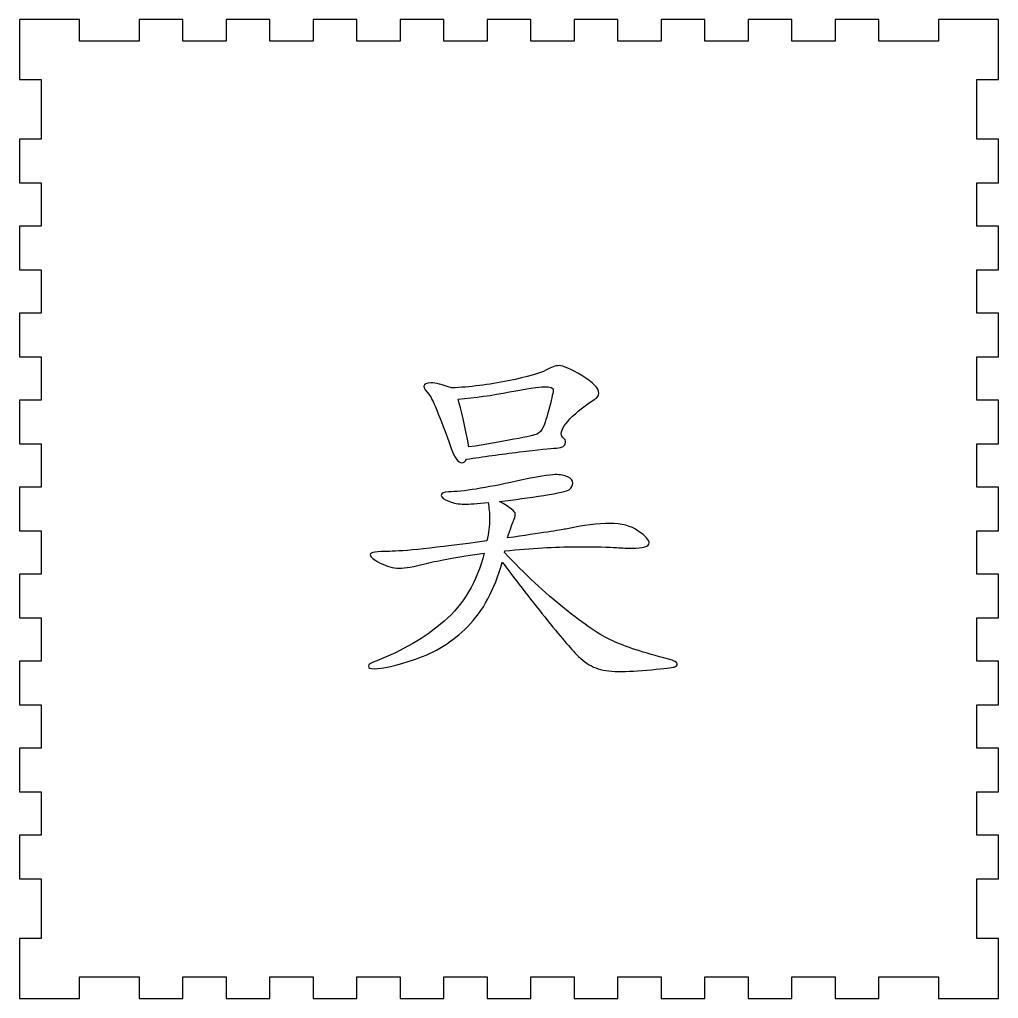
# Model space of a CAD drawing. Header units: centimetres. Extents: x -9 to 9.8, y -14.7 to 13.8.
# Drawn here: x -9.01 to -0.01, y 4.76 to 13.76 of the extents above; entities that cross this region are included whole.
import ezdxf

# ---------------------------------------------------------------- set-up
doc = ezdxf.new("R2010")
doc.units = ezdxf.units.CM
doc.header["$MEASUREMENT"] = 0
doc.layers.add('layer 1', color=7, linetype='Continuous')

msp = doc.modelspace()

# ---------------------------------------------------------------- linework, layer by layer
at = {"layer": 'layer 1', "lineweight": 25}
msp.add_open_spline([(-9.01414, 13.76177), (-9.01414, 13.76177), (-8.46414, 13.76177), (-8.46414, 13.76177), (-8.46414, 13.76177), (-8.46414, 13.76177), (-8.46414, 13.56177), (-8.46414, 13.56177), (-8.46414, 13.56177), (-8.46414, 13.56177), (-7.91414, 13.56177), (-7.91414, 13.56177), (-7.91414, 13.56177), (-7.91414, 13.56177), (-7.91414, 13.76177), (-7.91414, 13.76177), (-7.91414, 13.76177), (-7.91414, 13.76177), (-7.51414, 13.76177), (-7.51414, 13.76177), (-7.51414, 13.76177), (-7.51414, 13.76177), (-7.51414, 13.56177), (-7.51414, 13.56177), (-7.51414, 13.56177), (-7.51414, 13.56177), (-7.11414, 13.56177), (-7.11414, 13.56177), (-7.11414, 13.56177), (-7.11414, 13.56177), (-7.11414, 13.76177), (-7.11414, 13.76177), (-7.11414, 13.76177), (-7.11414, 13.76177), (-6.71414, 13.76177), (-6.71414, 13.76177), (-6.71414, 13.76177), (-6.71414, 13.76177), (-6.71414, 13.56177), (-6.71414, 13.56177), (-6.71414, 13.56177), (-6.71414, 13.56177), (-6.31414, 13.56177), (-6.31414, 13.56177), (-6.31414, 13.56177), (-6.31414, 13.56177), (-6.31414, 13.76177), (-6.31414, 13.76177), (-6.31414, 13.76177), (-6.31414, 13.76177), (-5.91414, 13.76177), (-5.91414, 13.76177), (-5.91414, 13.76177), (-5.91414, 13.76177), (-5.91414, 13.56177), (-5.91414, 13.56177), (-5.91414, 13.56177), (-5.91414, 13.56177), (-5.51414, 13.56177), (-5.51414, 13.56177), (-5.51414, 13.56177), (-5.51414, 13.56177), (-5.51414, 13.76177), (-5.51414, 13.76177), (-5.51414, 13.76177), (-5.51414, 13.76177), (-5.11414, 13.76177), (-5.11414, 13.76177), (-5.11414, 13.76177), (-5.11414, 13.76177), (-5.11414, 13.56177), (-5.11414, 13.56177), (-5.11414, 13.56177), (-5.11414, 13.56177), (-4.71414, 13.56177), (-4.71414, 13.56177), (-4.71414, 13.56177), (-4.71414, 13.56177), (-4.71414, 13.76177), (-4.71414, 13.76177), (-4.71414, 13.76177), (-4.71414, 13.76177), (-4.31414, 13.76177), (-4.31414, 13.76177), (-4.31414, 13.76177), (-4.31414, 13.76177), (-4.31414, 13.56177), (-4.31414, 13.56177), (-4.31414, 13.56177), (-4.31414, 13.56177), (-3.91414, 13.56177), (-3.91414, 13.56177), (-3.91414, 13.56177), (-3.91414, 13.56177), (-3.91414, 13.76177), (-3.91414, 13.76177), (-3.91414, 13.76177), (-3.91414, 13.76177), (-3.51414, 13.76177), (-3.51414, 13.76177), (-3.51414, 13.76177), (-3.51414, 13.76177), (-3.51414, 13.56177), (-3.51414, 13.56177), (-3.51414, 13.56177), (-3.51414, 13.56177), (-3.11414, 13.56177), (-3.11414, 13.56177), (-3.11414, 13.56177), (-3.11414, 13.56177), (-3.11414, 13.76177), (-3.11414, 13.76177), (-3.11414, 13.76177), (-3.11414, 13.76177), (-2.71414, 13.76177), (-2.71414, 13.76177), (-2.71414, 13.76177), (-2.71414, 13.76177), (-2.71414, 13.56177), (-2.71414, 13.56177), (-2.71414, 13.56177), (-2.71414, 13.56177), (-2.31414, 13.56177), (-2.31414, 13.56177), (-2.31414, 13.56177), (-2.31414, 13.56177), (-2.31414, 13.76177), (-2.31414, 13.76177), (-2.31414, 13.76177), (-2.31414, 13.76177), (-1.91414, 13.76177), (-1.91414, 13.76177), (-1.91414, 13.76177), (-1.91414, 13.76177), (-1.91414, 13.56177), (-1.91414, 13.56177), (-1.91414, 13.56177), (-1.91414, 13.56177), (-1.51414, 13.56177), (-1.51414, 13.56177), (-1.51414, 13.56177), (-1.51414, 13.56177), (-1.51414, 13.76177), (-1.51414, 13.76177), (-1.51414, 13.76177), (-1.51414, 13.76177), (-1.11414, 13.76177), (-1.11414, 13.76177), (-1.11414, 13.76177), (-1.11414, 13.76177), (-1.11414, 13.56177), (-1.11414, 13.56177), (-1.11414, 13.56177), (-1.11414, 13.56177), (-0.56414, 13.56177), (-0.56414, 13.56177), (-0.56414, 13.56177), (-0.56414, 13.56177), (-0.56414, 13.76177), (-0.56414, 13.76177), (-0.56414, 13.76177), (-0.56414, 13.76177), (-0.01414, 13.76177), (-0.01414, 13.76177), (-0.01414, 13.76177), (-0.01414, 13.76177), (-0.01414, 13.21177), (-0.01414, 13.21177), (-0.01414, 13.21177), (-0.01414, 13.21177), (-0.21414, 13.21177), (-0.21414, 13.21177), (-0.21414, 13.21177), (-0.21414, 13.21177), (-0.21414, 12.66177), (-0.21414, 12.66177), (-0.21414, 12.66177), (-0.21414, 12.66177), (-0.01414, 12.66177), (-0.01414, 12.66177), (-0.01414, 12.66177), (-0.01414, 12.66177), (-0.01414, 12.26177), (-0.01414, 12.26177), (-0.01414, 12.26177), (-0.01414, 12.26177), (-0.21414, 12.26177), (-0.21414, 12.26177), (-0.21414, 12.26177), (-0.21414, 12.26177), (-0.21414, 11.86177), (-0.21414, 11.86177), (-0.21414, 11.86177), (-0.21414, 11.86177), (-0.01414, 11.86177), (-0.01414, 11.86177), (-0.01414, 11.86177), (-0.01414, 11.86177), (-0.01414, 11.46177), (-0.01414, 11.46177), (-0.01414, 11.46177), (-0.01414, 11.46177), (-0.21414, 11.46177), (-0.21414, 11.46177), (-0.21414, 11.46177), (-0.21414, 11.46177), (-0.21414, 11.06177), (-0.21414, 11.06177), (-0.21414, 11.06177), (-0.21414, 11.06177), (-0.01414, 11.06177), (-0.01414, 11.06177), (-0.01414, 11.06177), (-0.01414, 11.06177), (-0.01414, 10.66177), (-0.01414, 10.66177), (-0.01414, 10.66177), (-0.01414, 10.66177), (-0.21414, 10.66177), (-0.21414, 10.66177), (-0.21414, 10.66177), (-0.21414, 10.66177), (-0.21414, 10.26177), (-0.21414, 10.26177), (-0.21414, 10.26177), (-0.21414, 10.26177), (-0.01414, 10.26177), (-0.01414, 10.26177), (-0.01414, 10.26177), (-0.01414, 10.26177), (-0.01414, 9.86177), (-0.01414, 9.86177), (-0.01414, 9.86177), (-0.01414, 9.86177), (-0.21414, 9.86177), (-0.21414, 9.86177), (-0.21414, 9.86177), (-0.21414, 9.86177), (-0.21414, 9.46177), (-0.21414, 9.46177), (-0.21414, 9.46177), (-0.21414, 9.46177), (-0.01414, 9.46177), (-0.01414, 9.46177), (-0.01414, 9.46177), (-0.01414, 9.46177), (-0.01414, 9.06177), (-0.01414, 9.06177), (-0.01414, 9.06177), (-0.01414, 9.06177), (-0.21414, 9.06177), (-0.21414, 9.06177), (-0.21414, 9.06177), (-0.21414, 9.06177), (-0.21414, 8.66177), (-0.21414, 8.66177), (-0.21414, 8.66177), (-0.21414, 8.66177), (-0.01414, 8.66177), (-0.01414, 8.66177), (-0.01414, 8.66177), (-0.01414, 8.66177), (-0.01414, 8.26177), (-0.01414, 8.26177), (-0.01414, 8.26177), (-0.01414, 8.26177), (-0.21414, 8.26177), (-0.21414, 8.26177), (-0.21414, 8.26177), (-0.21414, 8.26177), (-0.21414, 7.86177), (-0.21414, 7.86177), (-0.21414, 7.86177), (-0.21414, 7.86177), (-0.01414, 7.86177), (-0.01414, 7.86177), (-0.01414, 7.86177), (-0.01414, 7.86177), (-0.01414, 7.46177), (-0.01414, 7.46177), (-0.01414, 7.46177), (-0.01414, 7.46177), (-0.21414, 7.46177), (-0.21414, 7.46177), (-0.21414, 7.46177), (-0.21414, 7.46177), (-0.21414, 7.06177), (-0.21414, 7.06177), (-0.21414, 7.06177), (-0.21414, 7.06177), (-0.01414, 7.06177), (-0.01414, 7.06177), (-0.01414, 7.06177), (-0.01414, 7.06177), (-0.01414, 6.66177), (-0.01414, 6.66177), (-0.01414, 6.66177), (-0.01414, 6.66177), (-0.21414, 6.66177), (-0.21414, 6.66177), (-0.21414, 6.66177), (-0.21414, 6.66177), (-0.21414, 6.26177), (-0.21414, 6.26177), (-0.21414, 6.26177), (-0.21414, 6.26177), (-0.01414, 6.26177), (-0.01414, 6.26177), (-0.01414, 6.26177), (-0.01414, 6.26177), (-0.01414, 5.86177), (-0.01414, 5.86177), (-0.01414, 5.86177), (-0.01414, 5.86177), (-0.21414, 5.86177), (-0.21414, 5.86177), (-0.21414, 5.86177), (-0.21414, 5.86177), (-0.21414, 5.31177), (-0.21414, 5.31177), (-0.21414, 5.31177), (-0.21414, 5.31177), (-0.01414, 5.31177), (-0.01414, 5.31177), (-0.01414, 5.31177), (-0.01414, 5.31177), (-0.01414, 4.76177), (-0.01414, 4.76177), (-0.01414, 4.76177), (-0.01414, 4.76177), (-0.56414, 4.76177), (-0.56414, 4.76177), (-0.56414, 4.76177), (-0.56414, 4.76177), (-0.56414, 4.96177), (-0.56414, 4.96177), (-0.56414, 4.96177), (-0.56414, 4.96177), (-1.11414, 4.96177), (-1.11414, 4.96177), (-1.11414, 4.96177), (-1.11414, 4.96177), (-1.11414, 4.76177), (-1.11414, 4.76177), (-1.11414, 4.76177), (-1.11414, 4.76177), (-1.51414, 4.76177), (-1.51414, 4.76177), (-1.51414, 4.76177), (-1.51414, 4.76177), (-1.51414, 4.96177), (-1.51414, 4.96177), (-1.51414, 4.96177), (-1.51414, 4.96177), (-1.91414, 4.96177), (-1.91414, 4.96177), (-1.91414, 4.96177), (-1.91414, 4.96177), (-1.91414, 4.76177), (-1.91414, 4.76177), (-1.91414, 4.76177), (-1.91414, 4.76177), (-2.31414, 4.76177), (-2.31414, 4.76177), (-2.31414, 4.76177), (-2.31414, 4.76177), (-2.31414, 4.96177), (-2.31414, 4.96177), (-2.31414, 4.96177), (-2.31414, 4.96177), (-2.71414, 4.96177), (-2.71414, 4.96177), (-2.71414, 4.96177), (-2.71414, 4.96177), (-2.71414, 4.76177), (-2.71414, 4.76177), (-2.71414, 4.76177), (-2.71414, 4.76177), (-3.11414, 4.76177), (-3.11414, 4.76177), (-3.11414, 4.76177), (-3.11414, 4.76177), (-3.11414, 4.96177), (-3.11414, 4.96177), (-3.11414, 4.96177), (-3.11414, 4.96177), (-3.51414, 4.96177), (-3.51414, 4.96177), (-3.51414, 4.96177), (-3.51414, 4.96177), (-3.51414, 4.76177), (-3.51414, 4.76177), (-3.51414, 4.76177), (-3.51414, 4.76177), (-3.91414, 4.76177), (-3.91414, 4.76177), (-3.91414, 4.76177), (-3.91414, 4.76177), (-3.91414, 4.96177), (-3.91414, 4.96177), (-3.91414, 4.96177), (-3.91414, 4.96177), (-4.31414, 4.96177), (-4.31414, 4.96177), (-4.31414, 4.96177), (-4.31414, 4.96177), (-4.31414, 4.76177), (-4.31414, 4.76177), (-4.31414, 4.76177), (-4.31414, 4.76177), (-4.71414, 4.76177), (-4.71414, 4.76177), (-4.71414, 4.76177), (-4.71414, 4.76177), (-4.71414, 4.96177), (-4.71414, 4.96177), (-4.71414, 4.96177), (-4.71414, 4.96177), (-5.11414, 4.96177), (-5.11414, 4.96177), (-5.11414, 4.96177), (-5.11414, 4.96177), (-5.11414, 4.76177), (-5.11414, 4.76177), (-5.11414, 4.76177), (-5.11414, 4.76177), (-5.51414, 4.76177), (-5.51414, 4.76177), (-5.51414, 4.76177), (-5.51414, 4.76177), (-5.51414, 4.96177), (-5.51414, 4.96177), (-5.51414, 4.96177), (-5.51414, 4.96177), (-5.91414, 4.96177), (-5.91414, 4.96177), (-5.91414, 4.96177), (-5.91414, 4.96177), (-5.91414, 4.76177), (-5.91414, 4.76177), (-5.91414, 4.76177), (-5.91414, 4.76177), (-6.31414, 4.76177), (-6.31414, 4.76177), (-6.31414, 4.76177), (-6.31414, 4.76177), (-6.31414, 4.96177), (-6.31414, 4.96177), (-6.31414, 4.96177), (-6.31414, 4.96177), (-6.71414, 4.96177), (-6.71414, 4.96177), (-6.71414, 4.96177), (-6.71414, 4.96177), (-6.71414, 4.76177), (-6.71414, 4.76177), (-6.71414, 4.76177), (-6.71414, 4.76177), (-7.11414, 4.76177), (-7.11414, 4.76177), (-7.11414, 4.76177), (-7.11414, 4.76177), (-7.11414, 4.96177), (-7.11414, 4.96177), (-7.11414, 4.96177), (-7.11414, 4.96177), (-7.51414, 4.96177), (-7.51414, 4.96177), (-7.51414, 4.96177), (-7.51414, 4.96177), (-7.51414, 4.76177), (-7.51414, 4.76177), (-7.51414, 4.76177), (-7.51414, 4.76177), (-7.91414, 4.76177), (-7.91414, 4.76177), (-7.91414, 4.76177), (-7.91414, 4.76177), (-7.91414, 4.96177), (-7.91414, 4.96177), (-7.91414, 4.96177), (-7.91414, 4.96177), (-8.46414, 4.96177), (-8.46414, 4.96177), (-8.46414, 4.96177), (-8.46414, 4.96177), (-8.46414, 4.76177), (-8.46414, 4.76177), (-8.46414, 4.76177), (-8.46414, 4.76177), (-9.01414, 4.76177), (-9.01414, 4.76177), (-9.01414, 4.76177), (-9.01414, 4.76177), (-9.01414, 5.31177), (-9.01414, 5.31177), (-9.01414, 5.31177), (-9.01414, 5.31177), (-8.81414, 5.31177), (-8.81414, 5.31177), (-8.81414, 5.31177), (-8.81414, 5.31177), (-8.81414, 5.86177), (-8.81414, 5.86177), (-8.81414, 5.86177), (-8.81414, 5.86177), (-9.01414, 5.86177), (-9.01414, 5.86177), (-9.01414, 5.86177), (-9.01414, 5.86177), (-9.01414, 6.26177), (-9.01414, 6.26177), (-9.01414, 6.26177), (-9.01414, 6.26177), (-8.81414, 6.26177), (-8.81414, 6.26177), (-8.81414, 6.26177), (-8.81414, 6.26177), (-8.81414, 6.66177), (-8.81414, 6.66177), (-8.81414, 6.66177), (-8.81414, 6.66177), (-9.01414, 6.66177), (-9.01414, 6.66177), (-9.01414, 6.66177), (-9.01414, 6.66177), (-9.01414, 7.06177), (-9.01414, 7.06177), (-9.01414, 7.06177), (-9.01414, 7.06177), (-8.81414, 7.06177), (-8.81414, 7.06177), (-8.81414, 7.06177), (-8.81414, 7.06177), (-8.81414, 7.46177), (-8.81414, 7.46177), (-8.81414, 7.46177), (-8.81414, 7.46177), (-9.01414, 7.46177), (-9.01414, 7.46177), (-9.01414, 7.46177), (-9.01414, 7.46177), (-9.01414, 7.86177), (-9.01414, 7.86177), (-9.01414, 7.86177), (-9.01414, 7.86177), (-8.81414, 7.86177), (-8.81414, 7.86177), (-8.81414, 7.86177), (-8.81414, 7.86177), (-8.81414, 8.26177), (-8.81414, 8.26177), (-8.81414, 8.26177), (-8.81414, 8.26177), (-9.01414, 8.26177), (-9.01414, 8.26177), (-9.01414, 8.26177), (-9.01414, 8.26177), (-9.01414, 8.66177), (-9.01414, 8.66177), (-9.01414, 8.66177), (-9.01414, 8.66177), (-8.81414, 8.66177), (-8.81414, 8.66177), (-8.81414, 8.66177), (-8.81414, 8.66177), (-8.81414, 9.06177), (-8.81414, 9.06177), (-8.81414, 9.06177), (-8.81414, 9.06177), (-9.01414, 9.06177), (-9.01414, 9.06177), (-9.01414, 9.06177), (-9.01414, 9.06177), (-9.01414, 9.46177), (-9.01414, 9.46177), (-9.01414, 9.46177), (-9.01414, 9.46177), (-8.81414, 9.46177), (-8.81414, 9.46177), (-8.81414, 9.46177), (-8.81414, 9.46177), (-8.81414, 9.86177), (-8.81414, 9.86177), (-8.81414, 9.86177), (-8.81414, 9.86177), (-9.01414, 9.86177), (-9.01414, 9.86177), (-9.01414, 9.86177), (-9.01414, 9.86177), (-9.01414, 10.26177), (-9.01414, 10.26177), (-9.01414, 10.26177), (-9.01414, 10.26177), (-8.81414, 10.26177), (-8.81414, 10.26177), (-8.81414, 10.26177), (-8.81414, 10.26177), (-8.81414, 10.66177), (-8.81414, 10.66177), (-8.81414, 10.66177), (-8.81414, 10.66177), (-9.01414, 10.66177), (-9.01414, 10.66177), (-9.01414, 10.66177), (-9.01414, 10.66177), (-9.01414, 11.06177), (-9.01414, 11.06177), (-9.01414, 11.06177), (-9.01414, 11.06177), (-8.81414, 11.06177), (-8.81414, 11.06177), (-8.81414, 11.06177), (-8.81414, 11.06177), (-8.81414, 11.46177), (-8.81414, 11.46177), (-8.81414, 11.46177), (-8.81414, 11.46177), (-9.01414, 11.46177), (-9.01414, 11.46177), (-9.01414, 11.46177), (-9.01414, 11.46177), (-9.01414, 11.86177), (-9.01414, 11.86177), (-9.01414, 11.86177), (-9.01414, 11.86177), (-8.81414, 11.86177), (-8.81414, 11.86177), (-8.81414, 11.86177), (-8.81414, 11.86177), (-8.81414, 12.26177), (-8.81414, 12.26177), (-8.81414, 12.26177), (-8.81414, 12.26177), (-9.01414, 12.26177), (-9.01414, 12.26177), (-9.01414, 12.26177), (-9.01414, 12.26177), (-9.01414, 12.66177), (-9.01414, 12.66177), (-9.01414, 12.66177), (-9.01414, 12.66177), (-8.81414, 12.66177), (-8.81414, 12.66177), (-8.81414, 12.66177), (-8.81414, 12.66177), (-8.81414, 13.21177), (-8.81414, 13.21177), (-8.81414, 13.21177), (-8.81414, 13.21177), (-9.01414, 13.21177), (-9.01414, 13.21177), (-9.01414, 13.21177), (-9.01414, 13.21177), (-9.01414, 13.76177), (-9.01414, 13.76177)], degree=3, knots=[0, 0, 0, 0, 0.0060976, 0.0060976, 0.0060976, 0.0060976, 0.0121951, 0.0121951, 0.0121951, 0.0121951, 0.0182927, 0.0182927, 0.0182927, 0.0182927, 0.0243902, 0.0243902, 0.0243902, 0.0243902, 0.0304878, 0.0304878, 0.0304878, 0.0304878, 0.0365854, 0.0365854, 0.0365854, 0.0365854, 0.0426829, 0.0426829, 0.0426829, 0.0426829, 0.0487805, 0.0487805, 0.0487805, 0.0487805, 0.054878, 0.054878, 0.054878, 0.054878, 0.0609756, 0.0609756, 0.0609756, 0.0609756, 0.0670732, 0.0670732, 0.0670732, 0.0670732, 0.0731707, 0.0731707, 0.0731707, 0.0731707, 0.0792683, 0.0792683, 0.0792683, 0.0792683, 0.0853659, 0.0853659, 0.0853659, 0.0853659, 0.0914634, 0.0914634, 0.0914634, 0.0914634, 0.097561, 0.097561, 0.097561, 0.097561, 0.1036585, 0.1036585, 0.1036585, 0.1036585, 0.1097561, 0.1097561, 0.1097561, 0.1097561, 0.1158537, 0.1158537, 0.1158537, 0.1158537, 0.1219512, 0.1219512, 0.1219512, 0.1219512, 0.1280488, 0.1280488, 0.1280488, 0.1280488, 0.1341463, 0.1341463, 0.1341463, 0.1341463, 0.1402439, 0.1402439, 0.1402439, 0.1402439, 0.1463415, 0.1463415, 0.1463415, 0.1463415, 0.152439, 0.152439, 0.152439, 0.152439, 0.1585366, 0.1585366, 0.1585366, 0.1585366, 0.1646341, 0.1646341, 0.1646341, 0.1646341, 0.1707317, 0.1707317, 0.1707317, 0.1707317, 0.1768293, 0.1768293, 0.1768293, 0.1768293, 0.1829268, 0.1829268, 0.1829268, 0.1829268, 0.1890244, 0.1890244, 0.1890244, 0.1890244, 0.195122, 0.195122, 0.195122, 0.195122, 0.2012195, 0.2012195, 0.2012195, 0.2012195, 0.2073171, 0.2073171, 0.2073171, 0.2073171, 0.2134146, 0.2134146, 0.2134146, 0.2134146, 0.2195122, 0.2195122, 0.2195122, 0.2195122, 0.2256098, 0.2256098, 0.2256098, 0.2256098, 0.2317073, 0.2317073, 0.2317073, 0.2317073, 0.2378049, 0.2378049, 0.2378049, 0.2378049, 0.2439024, 0.2439024, 0.2439024, 0.2439024, 0.25, 0.25, 0.25, 0.25, 0.2560976, 0.2560976, 0.2560976, 0.2560976, 0.2621951, 0.2621951, 0.2621951, 0.2621951, 0.2682927, 0.2682927, 0.2682927, 0.2682927, 0.2743902, 0.2743902, 0.2743902, 0.2743902, 0.2804878, 0.2804878, 0.2804878, 0.2804878, 0.2865854, 0.2865854, 0.2865854, 0.2865854, 0.2926829, 0.2926829, 0.2926829, 0.2926829, 0.2987805, 0.2987805, 0.2987805, 0.2987805, 0.304878, 0.304878, 0.304878, 0.304878, 0.3109756, 0.3109756, 0.3109756, 0.3109756, 0.3170732, 0.3170732, 0.3170732, 0.3170732, 0.3231707, 0.3231707, 0.3231707, 0.3231707, 0.3292683, 0.3292683, 0.3292683, 0.3292683, 0.3353659, 0.3353659, 0.3353659, 0.3353659, 0.3414634, 0.3414634, 0.3414634, 0.3414634, 0.347561, 0.347561, 0.347561, 0.347561, 0.3536585, 0.3536585, 0.3536585, 0.3536585, 0.3597561, 0.3597561, 0.3597561, 0.3597561, 0.3658537, 0.3658537, 0.3658537, 0.3658537, 0.3719512, 0.3719512, 0.3719512, 0.3719512, 0.3780488, 0.3780488, 0.3780488, 0.3780488, 0.3841463, 0.3841463, 0.3841463, 0.3841463, 0.3902439, 0.3902439, 0.3902439, 0.3902439, 0.3963415, 0.3963415, 0.3963415, 0.3963415, 0.402439, 0.402439, 0.402439, 0.402439, 0.4085366, 0.4085366, 0.4085366, 0.4085366, 0.4146341, 0.4146341, 0.4146341, 0.4146341, 0.4207317, 0.4207317, 0.4207317, 0.4207317, 0.4268293, 0.4268293, 0.4268293, 0.4268293, 0.4329268, 0.4329268, 0.4329268, 0.4329268, 0.4390244, 0.4390244, 0.4390244, 0.4390244, 0.445122, 0.445122, 0.445122, 0.445122, 0.4512195, 0.4512195, 0.4512195, 0.4512195, 0.4573171, 0.4573171, 0.4573171, 0.4573171, 0.4634146, 0.4634146, 0.4634146, 0.4634146, 0.4695122, 0.4695122, 0.4695122, 0.4695122, 0.4756098, 0.4756098, 0.4756098, 0.4756098, 0.4817073, 0.4817073, 0.4817073, 0.4817073, 0.4878049, 0.4878049, 0.4878049, 0.4878049, 0.4939024, 0.4939024, 0.4939024, 0.4939024, 0.5, 0.5, 0.5, 0.5, 0.5060976, 0.5060976, 0.5060976, 0.5060976, 0.5121951, 0.5121951, 0.5121951, 0.5121951, 0.5182927, 0.5182927, 0.5182927, 0.5182927, 0.5243902, 0.5243902, 0.5243902, 0.5243902, 0.5304878, 0.5304878, 0.5304878, 0.5304878, 0.5365854, 0.5365854, 0.5365854, 0.5365854, 0.5426829, 0.5426829, 0.5426829, 0.5426829, 0.5487805, 0.5487805, 0.5487805, 0.5487805, 0.554878, 0.554878, 0.554878, 0.554878, 0.5609756, 0.5609756, 0.5609756, 0.5609756, 0.5670732, 0.5670732, 0.5670732, 0.5670732, 0.5731707, 0.5731707, 0.5731707, 0.5731707, 0.5792683, 0.5792683, 0.5792683, 0.5792683, 0.5853659, 0.5853659, 0.5853659, 0.5853659, 0.5914634, 0.5914634, 0.5914634, 0.5914634, 0.597561, 0.597561, 0.597561, 0.597561, 0.6036585, 0.6036585, 0.6036585, 0.6036585, 0.6097561, 0.6097561, 0.6097561, 0.6097561, 0.6158537, 0.6158537, 0.6158537, 0.6158537, 0.6219512, 0.6219512, 0.6219512, 0.6219512, 0.6280488, 0.6280488, 0.6280488, 0.6280488, 0.6341463, 0.6341463, 0.6341463, 0.6341463, 0.6402439, 0.6402439, 0.6402439, 0.6402439, 0.6463415, 0.6463415, 0.6463415, 0.6463415, 0.652439, 0.652439, 0.652439, 0.652439, 0.6585366, 0.6585366, 0.6585366, 0.6585366, 0.6646341, 0.6646341, 0.6646341, 0.6646341, 0.6707317, 0.6707317, 0.6707317, 0.6707317, 0.6768293, 0.6768293, 0.6768293, 0.6768293, 0.6829268, 0.6829268, 0.6829268, 0.6829268, 0.6890244, 0.6890244, 0.6890244, 0.6890244, 0.695122, 0.695122, 0.695122, 0.695122, 0.7012195, 0.7012195, 0.7012195, 0.7012195, 0.7073171, 0.7073171, 0.7073171, 0.7073171, 0.7134146, 0.7134146, 0.7134146, 0.7134146, 0.7195122, 0.7195122, 0.7195122, 0.7195122, 0.7256098, 0.7256098, 0.7256098, 0.7256098, 0.7317073, 0.7317073, 0.7317073, 0.7317073, 0.7378049, 0.7378049, 0.7378049, 0.7378049, 0.7439024, 0.7439024, 0.7439024, 0.7439024, 0.75, 0.75, 0.75, 0.75, 0.7560976, 0.7560976, 0.7560976, 0.7560976, 0.7621951, 0.7621951, 0.7621951, 0.7621951, 0.7682927, 0.7682927, 0.7682927, 0.7682927, 0.7743902, 0.7743902, 0.7743902, 0.7743902, 0.7804878, 0.7804878, 0.7804878, 0.7804878, 0.7865854, 0.7865854, 0.7865854, 0.7865854, 0.7926829, 0.7926829, 0.7926829, 0.7926829, 0.7987805, 0.7987805, 0.7987805, 0.7987805, 0.804878, 0.804878, 0.804878, 0.804878, 0.8109756, 0.8109756, 0.8109756, 0.8109756, 0.8170732, 0.8170732, 0.8170732, 0.8170732, 0.8231707, 0.8231707, 0.8231707, 0.8231707, 0.8292683, 0.8292683, 0.8292683, 0.8292683, 0.8353659, 0.8353659, 0.8353659, 0.8353659, 0.8414634, 0.8414634, 0.8414634, 0.8414634, 0.847561, 0.847561, 0.847561, 0.847561, 0.8536585, 0.8536585, 0.8536585, 0.8536585, 0.8597561, 0.8597561, 0.8597561, 0.8597561, 0.8658537, 0.8658537, 0.8658537, 0.8658537, 0.8719512, 0.8719512, 0.8719512, 0.8719512, 0.8780488, 0.8780488, 0.8780488, 0.8780488, 0.8841463, 0.8841463, 0.8841463, 0.8841463, 0.8902439, 0.8902439, 0.8902439, 0.8902439, 0.8963415, 0.8963415, 0.8963415, 0.8963415, 0.902439, 0.902439, 0.902439, 0.902439, 0.9085366, 0.9085366, 0.9085366, 0.9085366, 0.9146341, 0.9146341, 0.9146341, 0.9146341, 0.9207317, 0.9207317, 0.9207317, 0.9207317, 0.9268293, 0.9268293, 0.9268293, 0.9268293, 0.9329268, 0.9329268, 0.9329268, 0.9329268, 0.9390244, 0.9390244, 0.9390244, 0.9390244, 0.945122, 0.945122, 0.945122, 0.945122, 0.9512195, 0.9512195, 0.9512195, 0.9512195, 0.9573171, 0.9573171, 0.9573171, 0.9573171, 0.9634146, 0.9634146, 0.9634146, 0.9634146, 0.9695122, 0.9695122, 0.9695122, 0.9695122, 0.9756098, 0.9756098, 0.9756098, 0.9756098, 0.9817073, 0.9817073, 0.9817073, 0.9817073, 0.9878049, 0.9878049, 0.9878049, 0.9878049, 0.9939024, 0.9939024, 0.9939024, 0.9939024, 1, 1, 1, 1], dxfattribs=at)
at = {"layer": 'layer 1', "color": 250}
for points, knots in [([(-5.04192, 10.37516), (-4.87493, 10.38221), (-4.70149, 10.40397), (-4.52157, 10.44042), (-4.52157, 10.44042), (-4.34165, 10.47687), (-4.22641, 10.50921), (-4.17585, 10.53743), (-4.17585, 10.53743), (-4.12528, 10.56566), (-4.08354, 10.57977), (-4.05061, 10.57977), (-4.05061, 10.57977), (-4.01769, 10.57977), (-3.94889, 10.54919), (-3.84424, 10.48805), (-3.84424, 10.48805), (-3.73958, 10.4269), (-3.68725, 10.37281), (-3.68725, 10.32577), (-3.68725, 10.32577), (-3.68725, 10.3046), (-3.70136, 10.28579), (-3.72958, 10.26932), (-3.72958, 10.26932), (-3.79308, 10.23169), (-3.85952, 10.17995), (-3.9289, 10.1141), (-3.9289, 10.1141), (-3.99828, 10.04825), (-4.03297, 9.99533), (-4.03297, 9.95535), (-4.03297, 9.95535), (-4.03297, 9.93654), (-4.02651, 9.92243), (-4.01357, 9.91302), (-4.01357, 9.91302), (-4.00064, 9.90361), (-3.99417, 9.89068), (-3.99417, 9.87421), (-3.99417, 9.87421), (-3.99417, 9.84129), (-4.0218, 9.82365), (-4.07707, 9.8213), (-4.07707, 9.8213), (-4.13234, 9.81895), (-4.2464, 9.80719), (-4.41926, 9.78602), (-4.41926, 9.78602), (-4.59212, 9.76485), (-4.75381, 9.74251), (-4.90433, 9.71899), (-4.90433, 9.71899), (-4.91609, 9.69783), (-4.9302, 9.68724), (-4.94667, 9.68724), (-4.94667, 9.68724), (-4.98194, 9.68724), (-5.01487, 9.73075), (-5.04544, 9.81777), (-5.04544, 9.81777), (-5.15363, 10.12116), (-5.22242, 10.28755), (-5.25182, 10.31695), (-5.25182, 10.31695), (-5.28122, 10.34635), (-5.29591, 10.37104), (-5.29591, 10.39103), (-5.29591, 10.39103), (-5.29591, 10.41102), (-5.27475, 10.42102), (-5.23241, 10.42102), (-5.23241, 10.42102), (-5.19008, 10.42102), (-5.12658, 10.40573), (-5.04192, 10.37516)], [0, 0, 0, 0, 0.0526316, 0.0526316, 0.0526316, 0.0526316, 0.1052632, 0.1052632, 0.1052632, 0.1052632, 0.1578947, 0.1578947, 0.1578947, 0.1578947, 0.2105263, 0.2105263, 0.2105263, 0.2105263, 0.2631579, 0.2631579, 0.2631579, 0.2631579, 0.3157895, 0.3157895, 0.3157895, 0.3157895, 0.3684211, 0.3684211, 0.3684211, 0.3684211, 0.4210526, 0.4210526, 0.4210526, 0.4210526, 0.4736842, 0.4736842, 0.4736842, 0.4736842, 0.5263158, 0.5263158, 0.5263158, 0.5263158, 0.5789474, 0.5789474, 0.5789474, 0.5789474, 0.6315789, 0.6315789, 0.6315789, 0.6315789, 0.6842105, 0.6842105, 0.6842105, 0.6842105, 0.7368421, 0.7368421, 0.7368421, 0.7368421, 0.7894737, 0.7894737, 0.7894737, 0.7894737, 0.8421053, 0.8421053, 0.8421053, 0.8421053, 0.8947368, 0.8947368, 0.8947368, 0.8947368, 0.9473684, 0.9473684, 0.9473684, 0.9473684, 1, 1, 1, 1]), ([(-4.88317, 9.83188), (-4.7303, 9.8554), (-4.59212, 9.87892), (-4.46865, 9.90244), (-4.46865, 9.90244), (-4.34518, 9.92595), (-4.27345, 9.94242), (-4.25346, 9.95182), (-4.25346, 9.95182), (-4.23347, 9.96123), (-4.21583, 9.98181), (-4.20054, 10.01356), (-4.20054, 10.01356), (-4.18526, 10.04531), (-4.16585, 10.10646), (-4.14233, 10.197), (-4.14233, 10.197), (-4.11882, 10.28755), (-4.10706, 10.34164), (-4.10706, 10.35928), (-4.10706, 10.35928), (-4.10706, 10.37692), (-4.1341, 10.38574), (-4.18819, 10.38574), (-4.18819, 10.38574), (-4.24229, 10.38574), (-4.3493, 10.36987), (-4.50922, 10.33812), (-4.50922, 10.33812), (-4.66915, 10.30637), (-4.82672, 10.28461), (-4.98194, 10.27285), (-4.98194, 10.27285), (-4.95372, 10.17643), (-4.9208, 10.02944), (-4.88317, 9.83188)], [0, 0, 0, 0, 0.1111111, 0.1111111, 0.1111111, 0.1111111, 0.2222222, 0.2222222, 0.2222222, 0.2222222, 0.3333333, 0.3333333, 0.3333333, 0.3333333, 0.4444444, 0.4444444, 0.4444444, 0.4444444, 0.5555556, 0.5555556, 0.5555556, 0.5555556, 0.6666667, 0.6666667, 0.6666667, 0.6666667, 0.7777778, 0.7777778, 0.7777778, 0.7777778, 0.8888889, 0.8888889, 0.8888889, 0.8888889, 1, 1, 1, 1]), ([(-4.55508, 8.86174), (-4.36929, 8.66419), (-4.18584, 8.4925), (-4.00475, 8.34669), (-4.00475, 8.34669), (-3.82366, 8.20087), (-3.67549, 8.10151), (-3.56025, 8.04859), (-3.56025, 8.04859), (-3.44501, 7.99568), (-3.2745, 7.93982), (-3.04873, 7.88102), (-3.04873, 7.88102), (-2.99463, 7.86691), (-2.96759, 7.8528), (-2.96759, 7.83869), (-2.96759, 7.83869), (-2.96759, 7.82458), (-2.97699, 7.81458), (-2.99581, 7.8087), (-2.99581, 7.8087), (-3.01462, 7.80282), (-3.084, 7.79459), (-3.20395, 7.78401), (-3.20395, 7.78401), (-3.32389, 7.77343), (-3.42561, 7.76814), (-3.5091, 7.76814), (-3.5091, 7.76814), (-3.59259, 7.76814), (-3.66138, 7.77872), (-3.71547, 7.79989), (-3.71547, 7.79989), (-3.76957, 7.82105), (-3.82248, 7.85633), (-3.87422, 7.90572), (-3.87422, 7.90572), (-3.92596, 7.95511), (-4.02121, 8.06564), (-4.15997, 8.23733), (-4.15997, 8.23733), (-4.29873, 8.40901), (-4.43749, 8.58775), (-4.57625, 8.77355), (-4.57625, 8.77355), (-4.6468, 8.51955), (-4.75264, 8.322), (-4.89375, 8.18088), (-4.89375, 8.18088), (-5.03486, 8.03977), (-5.19537, 7.93982), (-5.37529, 7.88102), (-5.37529, 7.88102), (-5.55521, 7.82223), (-5.68044, 7.79283), (-5.751, 7.79283), (-5.751, 7.79283), (-5.78863, 7.79283), (-5.80744, 7.80047), (-5.80744, 7.81576), (-5.80744, 7.81576), (-5.80744, 7.83105), (-5.78157, 7.8481), (-5.72983, 7.86691), (-5.72983, 7.86691), (-5.49465, 7.95628), (-5.28827, 8.0774), (-5.11071, 8.23027), (-5.11071, 8.23027), (-4.93314, 8.38314), (-4.81026, 8.59128), (-4.74205, 8.85469), (-4.74205, 8.85469), (-4.98194, 8.82176), (-5.15892, 8.7906), (-5.27298, 8.7612), (-5.27298, 8.7612), (-5.38705, 8.7318), (-5.47113, 8.71711), (-5.52522, 8.71711), (-5.52522, 8.71711), (-5.57931, 8.71711), (-5.63693, 8.73298), (-5.69808, 8.76473), (-5.69808, 8.76473), (-5.75923, 8.79648), (-5.7898, 8.82235), (-5.7898, 8.84234), (-5.7898, 8.84234), (-5.7898, 8.86233), (-5.73042, 8.87233), (-5.61165, 8.87233), (-5.61165, 8.87233), (-5.49288, 8.87233), (-5.19479, 8.90408), (-4.71736, 8.96758), (-4.71736, 8.96758), (-4.7009, 9.04284), (-4.69267, 9.10928), (-4.69267, 9.1669), (-4.69267, 9.1669), (-4.69267, 9.22452), (-4.69737, 9.27567), (-4.70678, 9.32035), (-4.70678, 9.32035), (-4.80555, 9.31095), (-4.87905, 9.30624), (-4.92726, 9.30624), (-4.92726, 9.30624), (-4.97548, 9.30624), (-5.02251, 9.31506), (-5.06837, 9.3327), (-5.06837, 9.3327), (-5.11423, 9.35034), (-5.13716, 9.36857), (-5.13716, 9.38738), (-5.13716, 9.38738), (-5.13716, 9.4062), (-5.11482, 9.41678), (-5.07014, 9.41913), (-5.07014, 9.41913), (-4.93843, 9.42148), (-4.7303, 9.45441), (-4.44572, 9.51791), (-4.44572, 9.51791), (-4.25522, 9.55789), (-4.13645, 9.57788), (-4.08942, 9.57788), (-4.08942, 9.57788), (-4.04238, 9.57788), (-4.00357, 9.57083), (-3.973, 9.55671), (-3.973, 9.55671), (-3.94243, 9.5426), (-3.92714, 9.52379), (-3.92714, 9.50027), (-3.92714, 9.50027), (-3.92714, 9.47675), (-3.93772, 9.45735), (-3.95889, 9.44206), (-3.95889, 9.44206), (-3.98006, 9.42678), (-4.05826, 9.40855), (-4.19349, 9.38738), (-4.19349, 9.38738), (-4.32872, 9.36621), (-4.46454, 9.3474), (-4.60094, 9.33094), (-4.60094, 9.33094), (-4.50452, 9.27684), (-4.45631, 9.23863), (-4.45631, 9.21628), (-4.45631, 9.21628), (-4.45631, 9.19394), (-4.4616, 9.17278), (-4.47218, 9.15278), (-4.47218, 9.15278), (-4.48276, 9.13279), (-4.50099, 9.08047), (-4.52686, 8.9958), (-4.52686, 8.9958), (-4.21642, 9.04048), (-4.03885, 9.06753), (-3.99417, 9.07694), (-3.99417, 9.07694), (-3.82954, 9.11222), (-3.69372, 9.12985), (-3.58671, 9.12985), (-3.58671, 9.12985), (-3.4797, 9.12985), (-3.39268, 9.10634), (-3.32566, 9.0593), (-3.32566, 9.0593), (-3.25863, 9.01226), (-3.22511, 8.97581), (-3.22511, 8.94994), (-3.22511, 8.94994), (-3.22511, 8.91701), (-3.27921, 8.90055), (-3.38739, 8.90055), (-3.38739, 8.90055), (-3.41797, 8.90055), (-3.46441, 8.9029), (-3.52674, 8.9076), (-3.52674, 8.9076), (-3.58906, 8.91231), (-3.7143, 8.91466), (-3.90245, 8.91466), (-3.90245, 8.91466), (-4.09059, 8.91466), (-4.30696, 8.90173), (-4.55156, 8.87585), (-4.55156, 8.87585), (-4.55156, 8.87585), (-4.55508, 8.86174), (-4.55508, 8.86174)], [0, 0, 0, 0, 0.0204082, 0.0204082, 0.0204082, 0.0204082, 0.0408163, 0.0408163, 0.0408163, 0.0408163, 0.0612245, 0.0612245, 0.0612245, 0.0612245, 0.0816327, 0.0816327, 0.0816327, 0.0816327, 0.1020408, 0.1020408, 0.1020408, 0.1020408, 0.122449, 0.122449, 0.122449, 0.122449, 0.1428571, 0.1428571, 0.1428571, 0.1428571, 0.1632653, 0.1632653, 0.1632653, 0.1632653, 0.1836735, 0.1836735, 0.1836735, 0.1836735, 0.2040816, 0.2040816, 0.2040816, 0.2040816, 0.2244898, 0.2244898, 0.2244898, 0.2244898, 0.244898, 0.244898, 0.244898, 0.244898, 0.2653061, 0.2653061, 0.2653061, 0.2653061, 0.2857143, 0.2857143, 0.2857143, 0.2857143, 0.3061224, 0.3061224, 0.3061224, 0.3061224, 0.3265306, 0.3265306, 0.3265306, 0.3265306, 0.3469388, 0.3469388, 0.3469388, 0.3469388, 0.3673469, 0.3673469, 0.3673469, 0.3673469, 0.3877551, 0.3877551, 0.3877551, 0.3877551, 0.4081633, 0.4081633, 0.4081633, 0.4081633, 0.4285714, 0.4285714, 0.4285714, 0.4285714, 0.4489796, 0.4489796, 0.4489796, 0.4489796, 0.4693878, 0.4693878, 0.4693878, 0.4693878, 0.4897959, 0.4897959, 0.4897959, 0.4897959, 0.5102041, 0.5102041, 0.5102041, 0.5102041, 0.5306122, 0.5306122, 0.5306122, 0.5306122, 0.5510204, 0.5510204, 0.5510204, 0.5510204, 0.5714286, 0.5714286, 0.5714286, 0.5714286, 0.5918367, 0.5918367, 0.5918367, 0.5918367, 0.6122449, 0.6122449, 0.6122449, 0.6122449, 0.6326531, 0.6326531, 0.6326531, 0.6326531, 0.6530612, 0.6530612, 0.6530612, 0.6530612, 0.6734694, 0.6734694, 0.6734694, 0.6734694, 0.6938776, 0.6938776, 0.6938776, 0.6938776, 0.7142857, 0.7142857, 0.7142857, 0.7142857, 0.7346939, 0.7346939, 0.7346939, 0.7346939, 0.755102, 0.755102, 0.755102, 0.755102, 0.7755102, 0.7755102, 0.7755102, 0.7755102, 0.7959184, 0.7959184, 0.7959184, 0.7959184, 0.8163265, 0.8163265, 0.8163265, 0.8163265, 0.8367347, 0.8367347, 0.8367347, 0.8367347, 0.8571429, 0.8571429, 0.8571429, 0.8571429, 0.877551, 0.877551, 0.877551, 0.877551, 0.8979592, 0.8979592, 0.8979592, 0.8979592, 0.9183673, 0.9183673, 0.9183673, 0.9183673, 0.9387755, 0.9387755, 0.9387755, 0.9387755, 0.9591837, 0.9591837, 0.9591837, 0.9591837, 0.9795918, 0.9795918, 0.9795918, 0.9795918, 1, 1, 1, 1])]:
    msp.add_open_spline(points, degree=3, knots=knots, dxfattribs=at)

doc.saveas('drawing.dxf')
